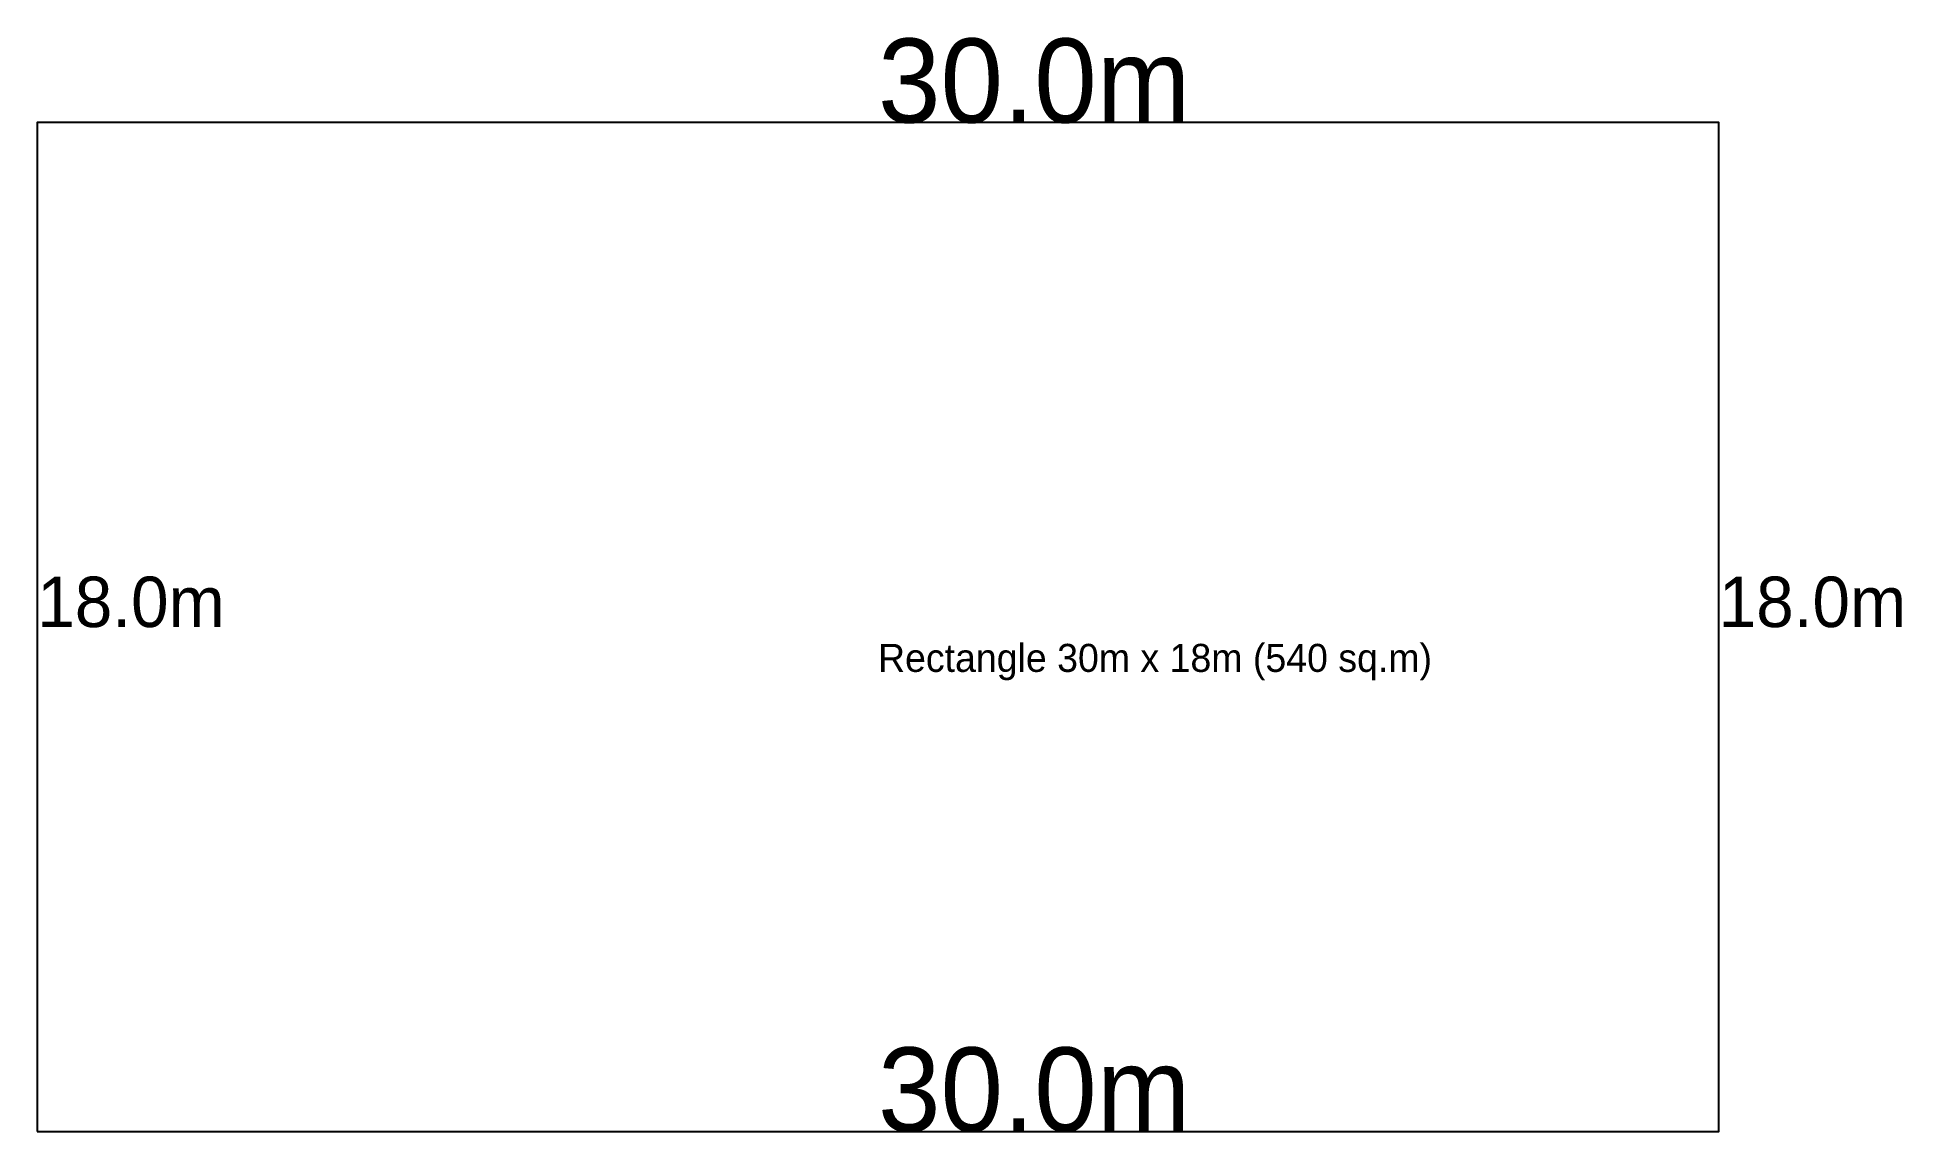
# Model space of a CAD drawing. Header units: metres. Extents: x 0 to 33.3, y 0 to 19.5.
import ezdxf

# ---------------------------------------------------------------- set-up
doc = ezdxf.new("R2010")
doc.units = ezdxf.units.M

msp = doc.modelspace()

# ---------------------------------------------------------------- linework, layer by layer
at = {"layer": 'BOUNDARY'}
msp.add_lwpolyline([(0, 0), (30, 0), (30, 18), (0, 18)], close=True, dxfattribs=at)

# ---------------------------------------------------------------- texts
at = {"layer": 'LABELS'}
for s, height, p in [('30.0m', 1.5, (15, 18)), ('18.0m', 0.9, (0, 9)), ('18.0m', 0.9, (30, 9)), ('Rectangle 30m x 18m (540 sq.m)', 0.5, (15, 8.2)), ('30.0m', 1.5, (15, 0))]:
    msp.add_text(s, height=height, dxfattribs=at).set_placement(p)

doc.saveas('drawing.dxf')
